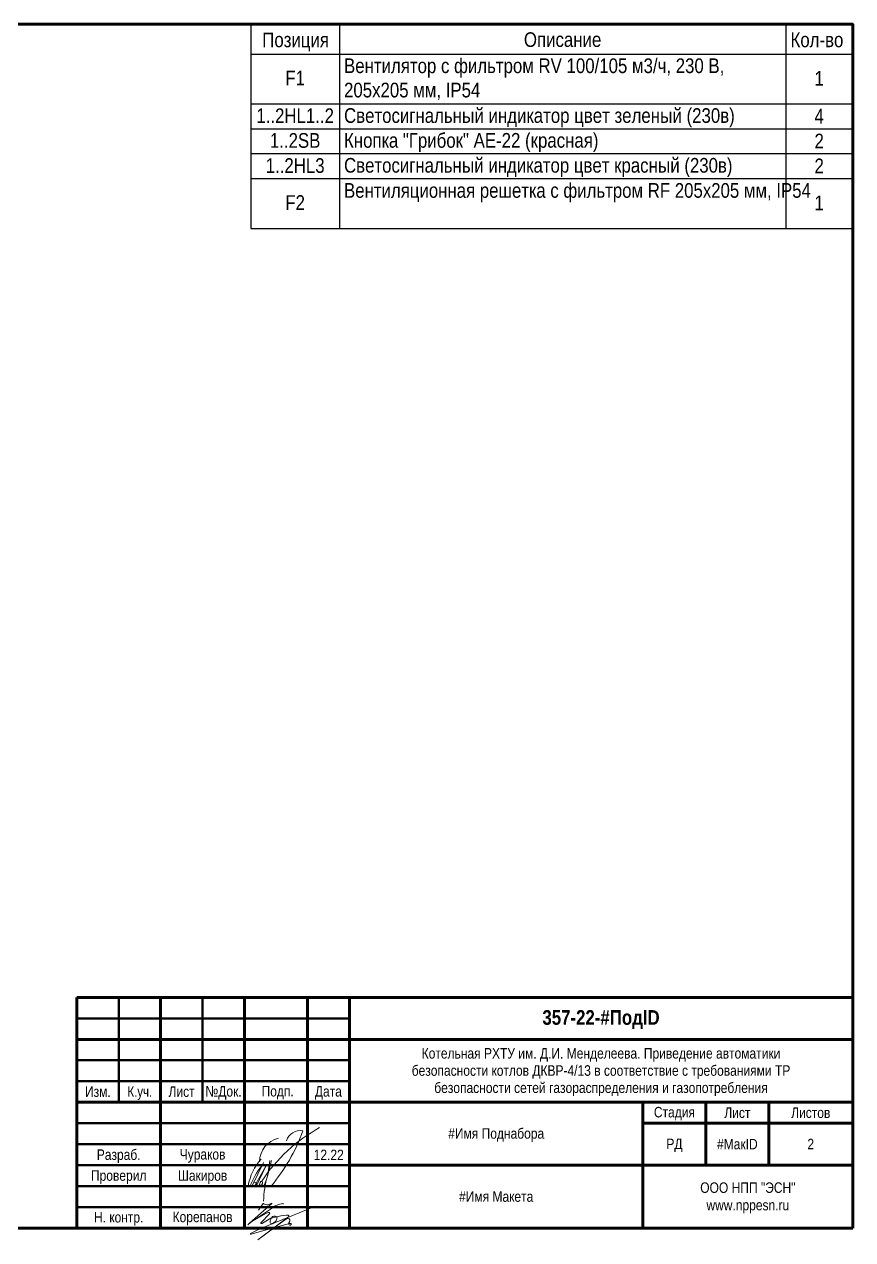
# Model space of a CAD drawing. Header units: millimetres. Extents: x -6000 to 26000, y -6000 to 26000.
# Drawn here: x 217.5 to 415, y -2855.6 to -2565.8 of the extents above; entities that cross this region are included whole.
import ezdxf

# ---------------------------------------------------------------- set-up
doc = ezdxf.new("R2010")
doc.units = ezdxf.units.MM
doc.header["$MEASUREMENT"] = 0
for name, color, linetype, lineweight in [('0_Ном._пера__1', 7, 'Continuous', 15), ('0_Ном._пера__241', 7, 'Continuous', 50), ('0_Ном._пера__246', 7, 'Continuous', 100), ('2D - Общий_Ном._пера__21', 7, 'Continuous', 30), ('Аннотация - Текст_Ном._пера__1', 7, 'Continuous', 15)]:
    doc.layers.add(name, color=color, linetype=linetype, lineweight=lineweight)
doc.layers.add('0_Ном._пера__9', color=7, linetype='Continuous', lineweight=15, true_color=0x3dad99)
doc.styles.add('СГЕНЕРИР_СТИЛЬ_1', font='ARIALN.TTF')
doc.styles.add('СГЕНЕРИР_СТИЛЬ_4', font='ARIALN.TTF')

msp = doc.modelspace()

# ---------------------------------------------------------------- linework, layer by layer
at = {"layer": '0_Ном._пера__241', "color": 7, "linetype": 'Continuous', "lineweight": 50}
for p, q in [((240, -2797.81), (240, -2822.81)), ((260, -2797.81), (260, -2822.81)), ((230, -2802.81), (295, -2802.81)), ((230, -2812.81), (295, -2812.81)), ((295, -2817.81), (230, -2817.81)), ((295, -2827.81), (230, -2827.81)), ((295, -2832.81), (230, -2832.81)), ((295, -2837.81), (230, -2837.81)), ((295, -2842.81), (230, -2842.81)), ((295, -2847.81), (230, -2847.81))]:
    msp.add_line(p, q, dxfattribs=at)
at = {"layer": '0_Ном._пера__246', "color": 7, "linetype": 'Continuous', "lineweight": 100}
for p, q in [((415, -2797.81), (230, -2797.81)), ((230, -2797.81), (230, -2852.81)), ((250, -2797.81), (250, -2852.81)), ((270, -2797.81), (270, -2852.81)), ((285, -2797.81), (285, -2852.81)), ((295, -2797.81), (295, -2852.81)), ((415, -2807.81), (230, -2807.81)), ((415, -2822.81), (230, -2822.81)), ((365, -2852.81), (365, -2822.81)), ((380, -2822.81), (380, -2837.81)), ((395, -2822.81), (395, -2837.81)), ((415, -2827.81), (365, -2827.81)), ((415, -2837.81), (295, -2837.81))]:
    msp.add_line(p, q, dxfattribs=at)
at = {"layer": '0_Ном._пера__246', "color": 7, "linetype": 'Continuous', "lineweight": 100, "flags": 128}
msp.add_lwpolyline([(415, -2852.81), (415, -2565.81), (20, -2565.81), (20, -2852.81)], close=True, dxfattribs=at)
at = {"layer": '0_Ном._пера__9', "color": 135, "linetype": 'Continuous', "lineweight": 15, "true_color": 0x3dad99}
for p, q in [((275.49, -2840.45), (276.47, -2836.68)), ((275.49, -2840.45), (276.07, -2836.71)), ((274.54, -2837.15), (271.86, -2842.7)), ((272.35, -2842.8), (275.1, -2838.01)), ((275.1, -2838.01), (272.84, -2842.7)), ((273.33, -2842.8), (273.51, -2842.48)), ((274.27, -2841.87), (274.13, -2842.91)), ((274.53, -2842.96), (275.27, -2841.22))]:
    msp.add_line(p, q, dxfattribs=at)
at = {"layer": '0_Ном._пера__9', "color": 135, "linetype": 'Continuous', "lineweight": 15, "true_color": 0x3dad99, "flags": 128}
for points in [[(273.37, -2848.57), (274.48, -2846.93, -0.414214), (274.51, -2846.93), (274.64, -2847.02, 0.267949), (275.98, -2847.12), (276.48, -2846.88, -0.775573), (276.51, -2846.91), (271.17, -2851.66), (270.81, -2852), (270.95, -2851.86, 0.030067), (271.39, -2851.49), (276.91, -2847.8, -0.091908), (278.11, -2847.21), (279.12, -2846.95, -0.933541), (279.19, -2847.07)], [(271.87, -2851.18), (275.11, -2849.34, -0.08719), (275.64, -2849.1), (275.75, -2849.08, -0.702393), (275.98, -2849.42), (273.94, -2851.44, 0.136086), (273.9, -2851.55, 0.443716), (274.02, -2851.69), (274.18, -2851.69, 0.161222), (274.25, -2851.66), (276.29, -2850.46, -0.026522), (276.38, -2850.4, -0.768791), (276.46, -2850.47), (276.23, -2850.91, 0.105043), (276.11, -2851.32, 0.43472), (276.54, -2851.78, 0.16132), (276.66, -2851.74), (277.28, -2851.28, 0.102211), (277.56, -2850.97), (277.58, -2850.93, -0.023478), (277.62, -2850.87, 0.197304), (277.75, -2850.31, 0.161257), (277.69, -2850.2, 0.094433), (277.46, -2850.05), (277.44, -2850.04, 0.083774), (277.2, -2849.99, 0.05387), (276.8, -2850.01, 0.985858), (276.69, -2850.33), (278.65, -2849.89, -0.027151), (278.73, -2849.87), (280.02, -2849.73, -0.046388), (280.15, -2849.73), (280.38, -2849.75, -0.65616), (280.5, -2850.1), (273.14, -2855.57), (279.32, -2851.08), (280.16, -2850.52), (280.27, -2850.5, -0.038414), (280.38, -2850.5), (280.48, -2850.5), (280.5, -2850.5, -0.402341), (280.8, -2851.11, 0.020676), (280.78, -2851.16), (280.55, -2851.54, 0.467701), (280.83, -2852.15, 0.131652), (281.07, -2852.06, 0.726247), (280.97, -2851.69), (280.88, -2851.68, 0.115506), (280.74, -2851.69), (274.6, -2853.4), (271.6, -2854.23), (271.48, -2854.22, -0.747293), (271.44, -2854.07), (273.5, -2853.09), (286.93, -2847.62)]]:
    msp.add_lwpolyline(points, format="xyb", dxfattribs=at)
at = {"layer": '0_Ном._пера__9', "color": 135, "linetype": 'Continuous', "lineweight": 15, "true_color": 0x3dad99}
for centre, radius, start, end in [((306.41, -2862.64), 38.51, 118.6981, 146.8966), ((243.78, -2815.3), 42.61, 319.6537, 340.3805), ((283.34, -2833.09), 3.52, 80.6082, 161.7985), ((279.27, -2836.95), 5.66, 101.6434, 180.3746), ((283.79, -2845.04), 13.12, 138.6736, 169.7126), ((286.05, -2848.05), 15.59, 139.9163, 160.3208), ((272.19, -2842.5), 0.668, 353.3227, 96.6773), ((273.35, -2842.2), 0.661, 268.7016, 341.1724), ((296.11, -2846.69), 21.55, 163.167, 179.0964)]:
    msp.add_arc(centre, radius, start, end, dxfattribs=at)
msp.add_ellipse((273.9, -2842.27), major_axis=(0.248, 0.662), ratio=0.421875, dxfattribs=at)
at = {"layer": '2D - Общий_Ном._пера__21', "color": 7, "linetype": 'Continuous', "lineweight": 30}
for p, q in [((271.49, -2565.81), (271.49, -2614.46)), ((271.49, -2565.81), (415, -2565.81)), ((292.66, -2565.81), (292.66, -2614.46)), ((399.02, -2565.81), (399.02, -2614.46)), ((415, -2565.81), (415, -2614.46)), ((271.49, -2572.91), (415, -2572.91)), ((271.49, -2584.78), (415, -2584.78)), ((271.49, -2590.72), (415, -2590.72)), ((271.49, -2596.65), (415, -2596.65)), ((271.49, -2602.59), (415, -2602.59)), ((271.49, -2614.46), (415, -2614.46))]:
    msp.add_line(p, q, dxfattribs=at)

# ---------------------------------------------------------------- texts
at = {"layer": '0_Ном._пера__1', "color": 7, "linetype": 'Continuous', "lineweight": 15, "attachment_point": 5}
for s, insert, char_height, style in [('\\A1;{\\pqc;\\fArial Narrow|b1|i0|c204|p34;357-22\\fArial Narrow|b1|i0|c204|p34;-\\fArial Narrow|b1|i0|c204|p34;#ПодID}', (355, -2803.1), 3.5, 'СГЕНЕРИР_СТИЛЬ_4'), ('\\A1;{\\pqc;\\fArial Narrow|b0|i0|c204|p34;Изм.}', (235.04, -2820.29), 2.5, 'СГЕНЕРИР_СТИЛЬ_1'), ('\\A1;{\\W0.950000x;\\pqc;\\fArial Narrow|b0|i0|c204|p34;К.уч.}', (245.04, -2820.64), 2.5, 'СГЕНЕРИР_СТИЛЬ_1'), ('\\A1;{\\pqc;\\fArial Narrow|b0|i0|c204|p34;Лист}', (255, -2820.29), 2.5, 'СГЕНЕРИР_СТИЛЬ_1'), ('\\A1;{\\pqc;\\fArial Narrow|b0|i0|c204|p34;№Док.}', (265, -2820.57), 2.5, 'СГЕНЕРИР_СТИЛЬ_1'), ('\\A1;{\\pqc;\\fArial Narrow|b0|i0|c204|p34; Подп.}', (277.5, -2820.53), 2.5, 'СГЕНЕРИР_СТИЛЬ_1'), ('\\A1;{\\pqc;\\fArial Narrow|b0|i0|c204|p34;Дата}', (290, -2820.57), 2.5, 'СГЕНЕРИР_СТИЛЬ_1'), ('\\A1;{\\pqc;\\fArial Narrow|b0|i0|c204|p34;Стадия}', (372.5, -2825.53), 2.5, 'СГЕНЕРИР_СТИЛЬ_1'), ('\\A1;{\\pqc;\\fArial Narrow|b0|i0|c204|p34;Лист}', (387.5, -2825.32), 2.5, 'СГЕНЕРИР_СТИЛЬ_1'), ('\\A1;{\\pqc;\\fArial Narrow|b0|i0|c204|p34;Листов}', (405, -2825.32), 2.5, 'СГЕНЕРИР_СТИЛЬ_1'), ('\\A1;{\\pqc;\\fArial Narrow|b0|i0|c204|p34;#Имя Поднабора}', (330, -2830.62), 2.5, 'СГЕНЕРИР_СТИЛЬ_1'), ('\\A1;{\\pqc;\\fArial Narrow|b0|i0|c204|p34;РД}', (372.5, -2833.09), 2.5, 'СГЕНЕРИР_СТИЛЬ_1'), ('\\A1;{\\pqc;\\fArial Narrow|b0|i0|c204|p34;#МакID}', (387.5, -2832.8), 2.5, 'СГЕНЕРИР_СТИЛЬ_1'), ('\\A1;{\\pqc;\\fArial Narrow|b0|i0|c204|p34;#Имя Макета}', (330, -2845.3), 2.5, 'СГЕНЕРИР_СТИЛЬ_1')]:
    msp.add_mtext(s, dxfattribs=dict(at, insert=insert, char_height=char_height, style=style))
at = {"layer": '0_Ном._пера__1', "color": 7, "linetype": 'Continuous', "lineweight": 15, "insert": (355, -2815.62), "char_height": 2.5, "width": 102.1134, "attachment_point": 5, "line_spacing_factor": 0.984993, "style": 'СГЕНЕРИР_СТИЛЬ_1'}
msp.add_mtext('\\A1;{\\pqc;\\fArial Narrow|b0|i0|c204|p34;Котельная РХТУ им. Д.И. Менделеева. Приведение автоматики безопасности котлов ДКВР-4/13 в соответствие с требованиями ТР безопасности сетей газораспределения и газопотребления}', dxfattribs=at)
at = {"layer": '0_Ном._пера__1', "color": 7, "linetype": 'Continuous', "lineweight": 15, "insert": (390, -2845.62), "char_height": 2.5, "attachment_point": 5, "line_spacing_factor": 0.996855, "style": 'СГЕНЕРИР_СТИЛЬ_1'}
msp.add_mtext('\\A1;{\\pqc;\\fArial Narrow|b0|i0|c204|p34;ООО НПП "ЭСН"\\P\\pqc;\\fArial Narrow|b0|i0|c204|p34;www.nppesn.ru}', dxfattribs=at)
at = {"layer": 'Аннотация - Текст_Ном._пера__1', "color": 7, "linetype": 'Continuous', "lineweight": 15, "style": 'СГЕНЕРИР_СТИЛЬ_1'}
for s, insert, char_height, attachment_point in [('\\A1;{\\pqc;\\fArial Narrow|b0|i0|c204|p34;Позиция}', (282.18, -2567.77), 3.5, 2), ('\\A1;{\\pqc;\\fArial Narrow|b0|i0|c204|p34;Описание}', (345.84, -2567.71), 3.5, 2), ('\\A1;{\\pqc;\\fArial Narrow|b0|i0|c204|p34;Кол\\fArial Narrow|b0|i0|c204|p34;-во}', (406.48, -2567.76), 3.5, 2), ('\\A1;{\\pqc;\\fArial Narrow|b0|i0|c204|p34;F1}', (282.07, -2576.87), 3.5, 2), ('\\A1;{\\pqc;\\fArial Narrow|b0|i0|c204|p34;1}', (407.01, -2576.96), 3.5, 2), ('\\A1;{\\pqc;\\fArial Narrow|b0|i0|c204|p34;1..2\\fArial Narrow|b0|i0|c204|p34;HL1..\\fArial Narrow|b0|i0|c204|p34;2}', (282.07, -2585.86), 3.5, 2), ('\\A1;{\\pql;\\fArial Narrow|b0|i0|c204|p34;Светосигнальный индикатор цвет зеленый (230в)}', (293.73, -2585.81), 3.5, 1), ('\\A1;{\\pqc;\\fArial Narrow|b0|i0|c204|p34;4}', (407.01, -2585.96), 3.5, 2), ('\\A1;{\\pqc;\\fArial Narrow|b0|i0|c204|p34;1..2SB}', (282.07, -2591.75), 3.5, 2), ('\\A1;{\\pql;\\fArial Narrow|b0|i0|c204|p34;Кнопка "Грибок" АЕ-22 (красная)}', (293.73, -2591.73), 3.5, 1), ('\\A1;{\\pqc;\\fArial Narrow|b0|i0|c204|p34;2}', (407.01, -2591.89), 3.5, 2), ('\\A1;{\\pqc;\\fArial Narrow|b0|i0|c204|p34;1..2HL3}', (282.07, -2597.73), 3.5, 2), ('\\A1;{\\pql;\\fArial Narrow|b0|i0|c204|p34;Светосигнальный индикатор цвет красный (230в)}', (293.73, -2597.68), 3.4954, 1), ('\\A1;{\\pqc;\\fArial Narrow|b0|i0|c204|p34;2}', (407.01, -2597.82), 3.5, 2), ('\\A1;{\\pqc;\\fArial Narrow|b0|i0|c204|p34;F2}', (282.07, -2606.55), 3.5, 2), ('\\A1;{\\pqc;\\fArial Narrow|b0|i0|c204|p34;1}', (407.01, -2606.63), 3.5, 2), ('\\A1;{\\pqc;\\fArial Narrow|b0|i0|c204|p34;Разраб.}', (240, -2834.05), 2.5, 2), ('\\A1;{\\pqc;\\fArial Narrow|b0|i0|c204|p34;2}', (405, -2831.52), 2.5, 2), ('\\A1;{\\pqc;\\fArial Narrow|b0|i0|c204|p34;Чураков}', (260, -2833.97), 2.5, 2), ('\\A1;{\\pqc;\\fArial Narrow|b0|i0|c204|p34;12.22}', (290.08, -2834.11), 2.5, 2), ('\\A1;{\\pqc;\\fArial Narrow|b0|i0|c204|p34;Проверил}', (240, -2839.02), 2.5, 2), ('\\A1;{\\pqc;\\fArial Narrow|b0|i0|c204|p34;Шакиров}', (260, -2839.02), 2.5, 2), ('\\A1;{\\pqc;\\fArial Narrow|b0|i0|c204|p34;Н. контр.}', (240, -2848.97), 2.5, 2), ('\\A1;{\\pqc;\\fArial Narrow|b0|i0|c204|p34;Корепанов}', (260, -2848.89), 2.5, 2)]:
    msp.add_mtext(s, dxfattribs=dict(at, insert=insert, char_height=char_height, attachment_point=attachment_point))
at = {"layer": 'Аннотация - Текст_Ном._пера__1', "color": 7, "linetype": 'Continuous', "lineweight": 15, "width": 105.2867, "attachment_point": 1, "style": 'СГЕНЕРИР_СТИЛЬ_1'}
for s, insert, char_height, line_spacing_factor in [('\\A1;{\\pql;\\fArial Narrow|b0|i0|c204|p34;Вентилятор с фильтром RV 100/105 м3/ч, 230 В, 205x205 мм, IP54}', (293.73, -2573.94), 3.5, 0.993187), ('\\A1;{\\pql;\\fArial Narrow|b0|i0|c204|p34;Вентиляционная решетка с фильтром RF 205x205 мм, IP54}', (293.73, -2603.67), 3.4954, 0.994788)]:
    msp.add_mtext(s, dxfattribs=dict(at, insert=insert, char_height=char_height, line_spacing_factor=line_spacing_factor))

doc.saveas('drawing.dxf')
